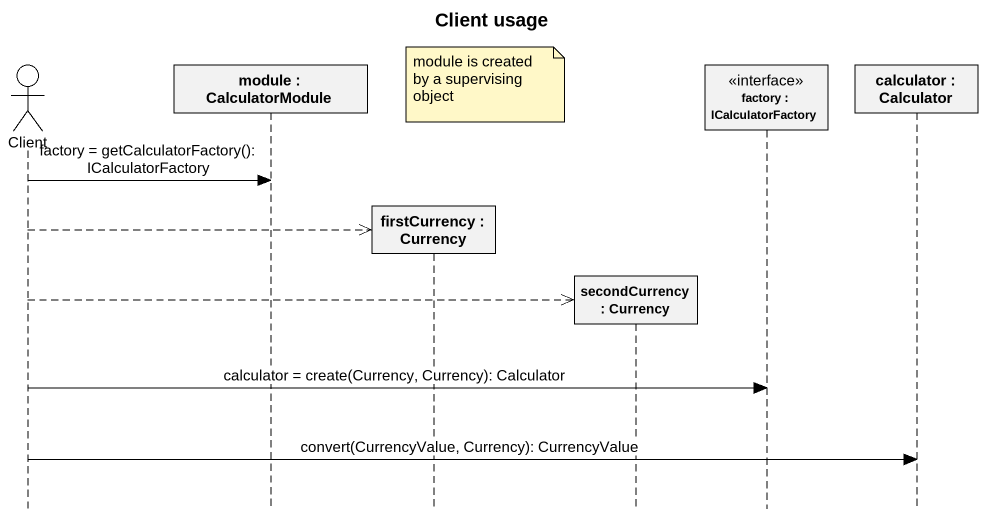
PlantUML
@startuml
title Client usage
hide footbox
actor Client
participant "module : CalculatorModule" as module
participant "firstCurrency : Currency" as firstCurrency
participant "secondCurrency : Currency" as secondCurrency
participant "factory : ICalculatorFactory" as factory <<interface>>
participant "calculator : Calculator" as calculator

note over firstCurrency : module is created by a supervising object
Client -> module : factory = getCalculatorFactory(): ICalculatorFactory
Client -->> firstCurrency **
Client -->> secondCurrency **
Client -> factory : calculator = create(Currency, Currency): Calculator
Client -> calculator : convert(CurrencyValue, Currency): CurrencyValue
@enduml
